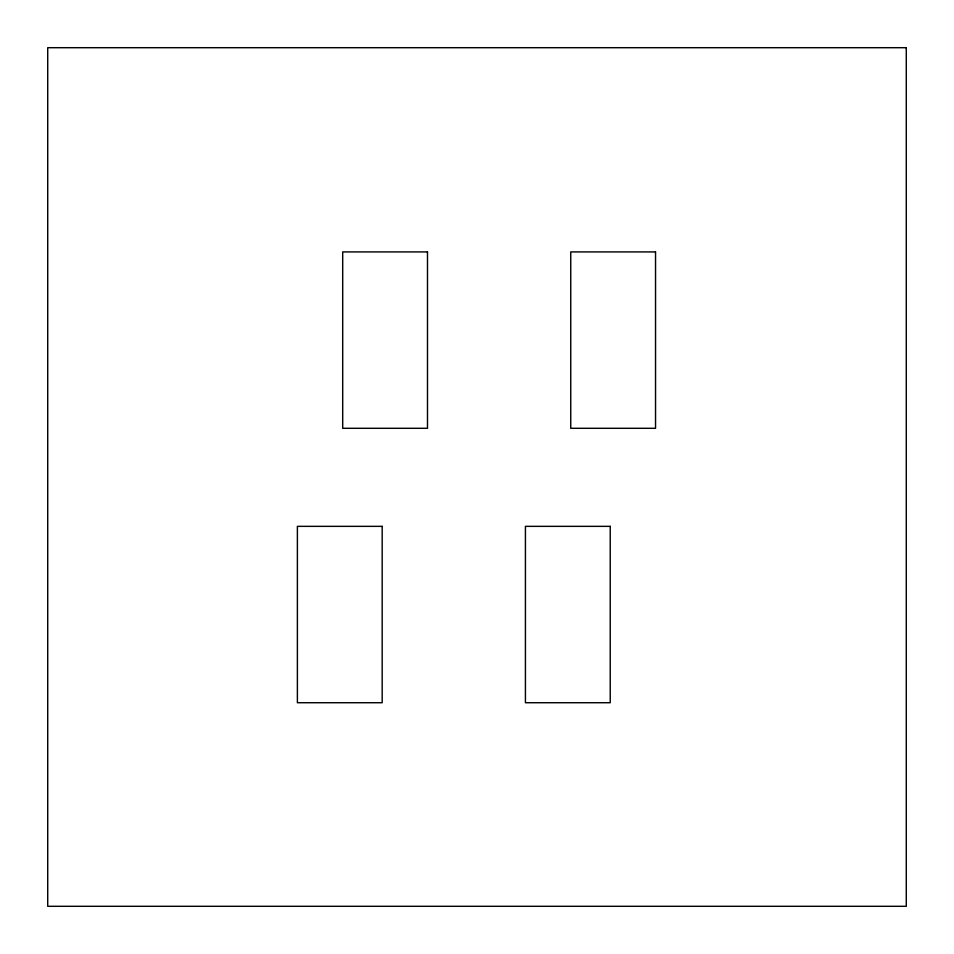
<?xml version="1.0" encoding="UTF-8"?>
<svg xmlns="http://www.w3.org/2000/svg" width="954" height="954" viewBox="0 0 954 954"><rect width="100%" height="100%" fill="white"/><g stroke="black" fill="none" stroke-linecap="round" stroke-linejoin="round"><path stroke-width="1.43" d="M906.276 47.7L47.724 47.7L47.724 906.3L906.276 906.3L906.276 47.7M427.487 251.916L342.701 251.916L342.701 428.298L427.487 428.298L427.487 251.916M655.541 251.916L570.742 251.916L570.742 428.298L655.541 428.298L655.541 251.916M382.184 526.346L297.386 526.346L297.386 702.728L382.184 702.728L382.184 526.346M610.226 526.346L525.427 526.346L525.427 702.728L610.226 702.728L610.226 526.346"/></g></svg>
